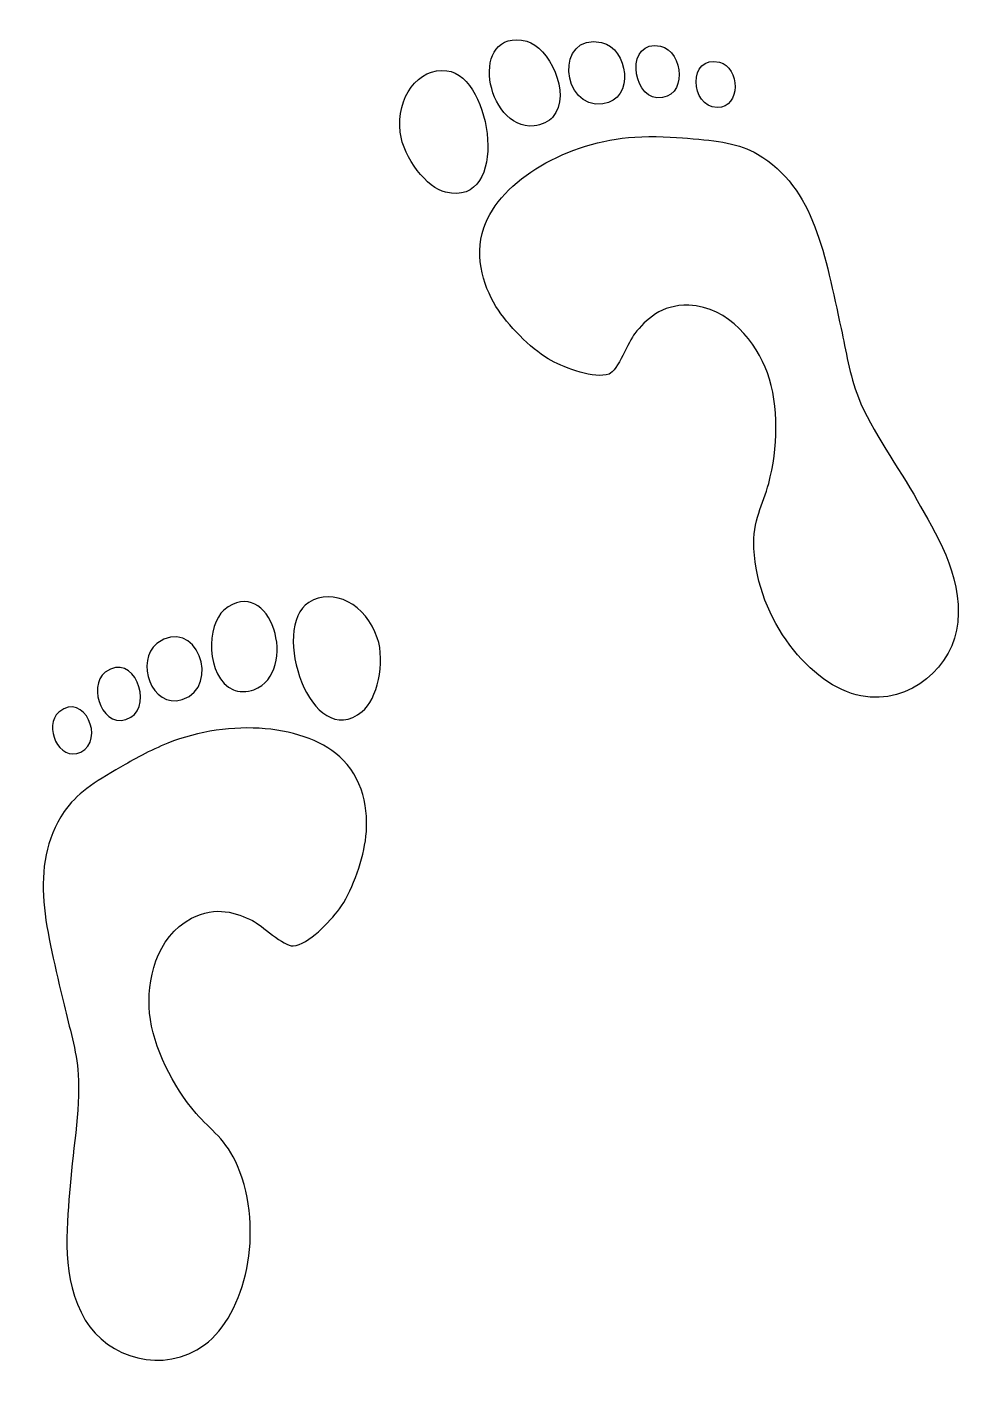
# Model space of a CAD drawing. Header units: centimetres. Extents: x -5.5 to 5.4, y -7.8 to 7.8.
import ezdxf

# ---------------------------------------------------------------- set-up
doc = ezdxf.new("R2010")
doc.units = ezdxf.units.CM
doc.header["$MEASUREMENT"] = 0
doc.layers.add('Camada 1', color=7, linetype='Continuous')

msp = doc.modelspace()

# ---------------------------------------------------------------- linework, layer by layer
at = {"layer": 'Camada 1'}
for points, knots in [([(0.30147, 7.64831), (-0.37697, 7.81418), (-0.18716, 6.61842), (0.38693, 6.66448), (0.38693, 6.66448), (0.46424, 6.67064), (0.5683, 6.7252), (0.60087, 6.76425), (0.60087, 6.76425), (0.83592, 7.04636), (0.54771, 7.58806), (0.30147, 7.64831)], [0, 0, 0, 0, 0.25, 0.25, 0.25, 0.25, 0.5, 0.5, 0.5, 0.5, 1, 1, 1, 1]), ([(1.17123, 7.63402), (0.6224, 7.74962), (0.70046, 6.85395), (1.18541, 6.9211), (1.18541, 6.9211), (1.56456, 6.97362), (1.4778, 7.56941), (1.17123, 7.63402)], [0, 0, 0, 0, 0.33333333, 0.33333333, 0.33333333, 0.33333333, 1, 1, 1, 1]), ([(1.8556, 7.59127), (1.44788, 7.67305), (1.51839, 7.0122), (1.81279, 6.99246), (1.81279, 6.99246), (2.17906, 6.96783), (2.12103, 7.53803), (1.8556, 7.59127)], [0, 0, 0, 0, 0.33333333, 0.33333333, 0.33333333, 0.33333333, 1, 1, 1, 1]), ([(2.53997, 7.4059), (2.1677, 7.49755), (2.19509, 6.88083), (2.5115, 6.87835), (2.5115, 6.87835), (2.79456, 6.87612), (2.77453, 7.34814), (2.53997, 7.4059)], [0, 0, 0, 0, 0.33333333, 0.33333333, 0.33333333, 0.33333333, 1, 1, 1, 1]), ([(-0.62537, 7.30612), (-0.9579, 7.34832), (-1.21618, 6.99269), (-1.16718, 6.5932), (-1.16718, 6.5932), (-1.12964, 6.28702), (-0.85383, 5.94563), (-0.63965, 5.89457), (-0.63965, 5.89457), (0.107, 5.71653), (-0.09149, 7.23834), (-0.62537, 7.30612)], [0, 0, 0, 0, 0.25, 0.25, 0.25, 0.25, 0.5, 0.5, 0.5, 0.5, 1, 1, 1, 1]), ([(2.16929, 6.52193), (2.01885, 6.53362), (1.76786, 6.55032), (1.5562, 6.53614), (1.5562, 6.53614), (0.78409, 6.48439), (0.00074, 6.0465), (-0.19767, 5.48109), (-0.19767, 5.48109), (-0.31938, 5.13412), (-0.1824, 4.75473), (-0.02656, 4.52571), (-0.02656, 4.52571), (0.12251, 4.30693), (0.38952, 4.04427), (0.58659, 3.94117), (0.58659, 3.94117), (0.75304, 3.8541), (1.08726, 3.72342), (1.2567, 3.7844), (1.2567, 3.7844), (1.35502, 3.81964), (1.48797, 4.17112), (1.55618, 4.25494), (1.55618, 4.25494), (1.6844, 4.41237), (1.86024, 4.59551), (2.18353, 4.58281), (2.18353, 4.58281), (2.65213, 4.56445), (2.96966, 4.14786), (3.09603, 3.79861), (3.09603, 3.79861), (3.23308, 3.41983), (3.21882, 2.91408), (3.11029, 2.51535), (3.11029, 2.51535), (3.04444, 2.2732), (2.92365, 2.08699), (2.93926, 1.7597), (2.93926, 1.7597), (2.97834, 0.93777), (3.59667, 0.16201), (4.17963, 0.04867), (4.17963, 0.04867), (4.75782, -0.06367), (5.26188, 0.40149), (5.30612, 0.90423), (5.30612, 0.90423), (5.35504, 1.46081), (5.03783, 1.95746), (4.83553, 2.31578), (4.83553, 2.31578), (4.61725, 2.70234), (4.30589, 3.12652), (4.15116, 3.5135), (4.15116, 3.5135), (4.04641, 3.77528), (4.00868, 4.05531), (3.95158, 4.31188), (3.95158, 4.31188), (3.76277, 5.15961), (3.64958, 5.94457), (2.98199, 6.3366), (2.98199, 6.3366), (2.76767, 6.46242), (2.52727, 6.49388), (2.16929, 6.52193)], [0, 0, 0, 0, 0.05555556, 0.05555556, 0.05555556, 0.05555556, 0.11111111, 0.11111111, 0.11111111, 0.11111111, 0.16666667, 0.16666667, 0.16666667, 0.16666667, 0.22222222, 0.22222222, 0.22222222, 0.22222222, 0.27777778, 0.27777778, 0.27777778, 0.27777778, 0.33333333, 0.33333333, 0.33333333, 0.33333333, 0.38888889, 0.38888889, 0.38888889, 0.38888889, 0.44444444, 0.44444444, 0.44444444, 0.44444444, 0.5, 0.5, 0.5, 0.5, 0.55555556, 0.55555556, 0.55555556, 0.55555556, 0.61111111, 0.61111111, 0.61111111, 0.61111111, 0.66666667, 0.66666667, 0.66666667, 0.66666667, 0.72222222, 0.72222222, 0.72222222, 0.72222222, 0.77777778, 0.77777778, 0.77777778, 0.77777778, 0.83333333, 0.83333333, 0.83333333, 0.83333333, 0.88888889, 0.88888889, 0.88888889, 0.88888889, 1, 1, 1, 1]), ([(-3.21294, 1.04354), (-2.67218, 1.4855), (-2.32823, 0.32469), (-2.86618, 0.1189), (-2.86618, 0.1189), (-2.93857, 0.09115), (-3.05602, 0.09554), (-3.10221, 0.11678), (-3.10221, 0.11678), (-3.43588, 0.27003), (-3.40921, 0.88307), (-3.21294, 1.04354)], [0, 0, 0, 0, 0.25, 0.25, 0.25, 0.25, 0.5, 0.5, 0.5, 0.5, 1, 1, 1, 1]), ([(-2.22911, 1.13411), (-1.9472, 1.31548), (-1.56088, 1.10585), (-1.43298, 0.72422), (-1.43298, 0.72422), (-1.33498, 0.43175), (-1.43674, 0.00484), (-1.60803, -0.13356), (-1.60803, -0.13356), (-2.20509, -0.61587), (-2.68168, 0.84294), (-2.22911, 1.13411)], [0, 0, 0, 0, 0.25, 0.25, 0.25, 0.25, 0.5, 0.5, 0.5, 0.5, 1, 1, 1, 1]), ([(-3.99166, 0.65588), (-3.54623, 0.99669), (-3.23072, 0.15481), (-3.69726, 0.00646), (-3.69726, 0.00646), (-4.06204, -0.10954), (-4.24048, 0.46548), (-3.99166, 0.65588)], [0, 0, 0, 0, 0.33333333, 0.33333333, 0.33333333, 0.33333333, 1, 1, 1, 1]), ([(-4.59081, 0.32242), (-4.2581, 0.57192), (-4.03698, -0.05485), (-4.29416, -0.19952), (-4.29416, -0.19952), (-4.61404, -0.37957), (-4.8074, 0.16002), (-4.59081, 0.32242)], [0, 0, 0, 0, 0.33333333, 0.33333333, 0.33333333, 0.33333333, 1, 1, 1, 1]), ([(-5.12852, -0.13975), (-4.83208, 0.10338), (-4.59107, -0.46495), (-4.87553, -0.60359), (-4.87553, -0.60359), (-5.12998, -0.72758), (-5.31529, -0.29292), (-5.12852, -0.13975)], [0, 0, 0, 0, 0.33333333, 0.33333333, 0.33333333, 0.33333333, 1, 1, 1, 1]), ([(-4.41309, -0.77772), (-4.28244, -0.70234), (-4.0631, -0.57915), (-3.86596, -0.50075), (-3.86596, -0.50075), (-3.14695, -0.21474), (-2.25137, -0.27234), (-1.82867, -0.69707), (-1.82867, -0.69707), (-1.56933, -0.95776), (-1.52948, -1.35916), (-1.57142, -1.63303), (-1.57142, -1.63303), (-1.61169, -1.89462), (-1.73946, -2.24676), (-1.87289, -2.42474), (-1.87289, -2.42474), (-1.98558, -2.575), (-2.23084, -2.83691), (-2.41007, -2.85485), (-2.41007, -2.85485), (-2.51395, -2.86546), (-2.78538, -2.60561), (-2.88304, -2.55939), (-2.88304, -2.55939), (-3.06658, -2.4725), (-3.30418, -2.38302), (-3.59043, -2.53375), (-3.59043, -2.53375), (-4.00539, -2.75228), (-4.11239, -3.26504), (-4.07596, -3.63466), (-4.07596, -3.63466), (-4.03643, -4.03556), (-3.80561, -4.4858), (-3.53589, -4.7988), (-3.53589, -4.7988), (-3.37214, -4.98896), (-3.18286, -5.10495), (-3.05594, -5.40702), (-3.05594, -5.40702), (-2.73698, -6.16561), (-2.96074, -7.1321), (-3.43797, -7.48553), (-3.43797, -7.48553), (-3.91134, -7.8361), (-4.56663, -7.63351), (-4.82317, -7.19888), (-4.82317, -7.19888), (-5.10712, -6.71766), (-5.03489, -6.13279), (-5.00674, -5.72229), (-5.00674, -5.72229), (-4.97631, -5.2794), (-4.87815, -4.76249), (-4.90525, -4.34664), (-4.90525, -4.34664), (-4.92348, -4.06526), (-5.01013, -3.79631), (-5.06913, -3.54016), (-5.06913, -3.54016), (-5.26405, -2.69378), (-5.50014, -1.93668), (-5.06664, -1.29522), (-5.06664, -1.29522), (-4.92749, -1.08929), (-4.72411, -0.95726), (-4.41309, -0.77772)], [0, 0, 0, 0, 0.05555556, 0.05555556, 0.05555556, 0.05555556, 0.11111111, 0.11111111, 0.11111111, 0.11111111, 0.16666667, 0.16666667, 0.16666667, 0.16666667, 0.22222222, 0.22222222, 0.22222222, 0.22222222, 0.27777778, 0.27777778, 0.27777778, 0.27777778, 0.33333333, 0.33333333, 0.33333333, 0.33333333, 0.38888889, 0.38888889, 0.38888889, 0.38888889, 0.44444444, 0.44444444, 0.44444444, 0.44444444, 0.5, 0.5, 0.5, 0.5, 0.55555556, 0.55555556, 0.55555556, 0.55555556, 0.61111111, 0.61111111, 0.61111111, 0.61111111, 0.66666667, 0.66666667, 0.66666667, 0.66666667, 0.72222222, 0.72222222, 0.72222222, 0.72222222, 0.77777778, 0.77777778, 0.77777778, 0.77777778, 0.83333333, 0.83333333, 0.83333333, 0.83333333, 0.88888889, 0.88888889, 0.88888889, 0.88888889, 1, 1, 1, 1])]:
    msp.add_open_spline(points, degree=3, knots=knots, dxfattribs=at)

doc.saveas('drawing.dxf')
